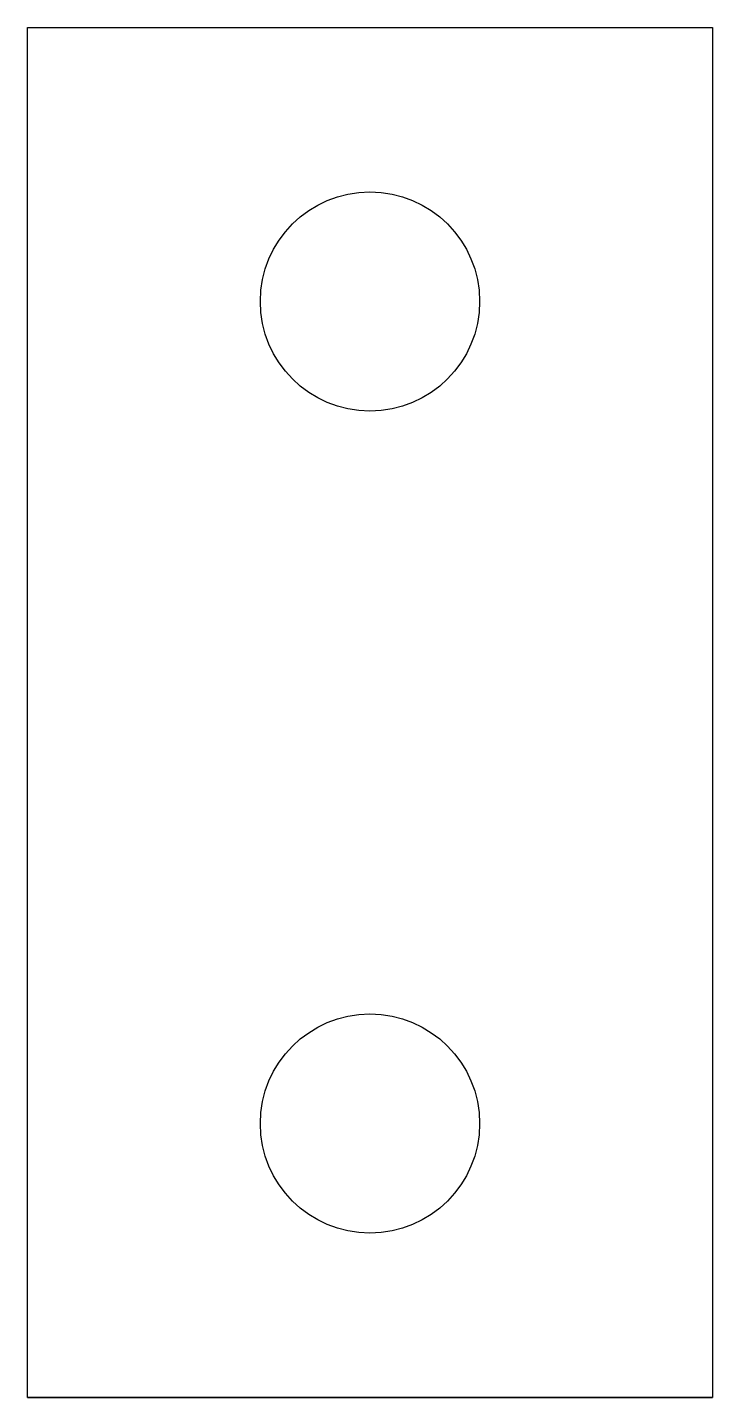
# Model space of a CAD drawing. Header units: millimetres. Extents: x 17.6 to 30.1, y -5.7 to 19.3.
import ezdxf

# ---------------------------------------------------------------- set-up
doc = ezdxf.new("R2010")
doc.units = ezdxf.units.MM
doc.header["$MEASUREMENT"] = 0

msp = doc.modelspace()

# ---------------------------------------------------------------- linework, layer by layer
msp.add_line((17.591, -5.688), (30.091, -5.688))
msp.add_lwpolyline([(17.591, 19.312), (30.091, 19.312), (30.091, -5.688), (17.591, -5.688)], close=True)
for centre in [(23.841, 14.312), (23.841, -0.688)]:
    msp.add_circle(centre, 2)

doc.saveas('drawing.dxf')
